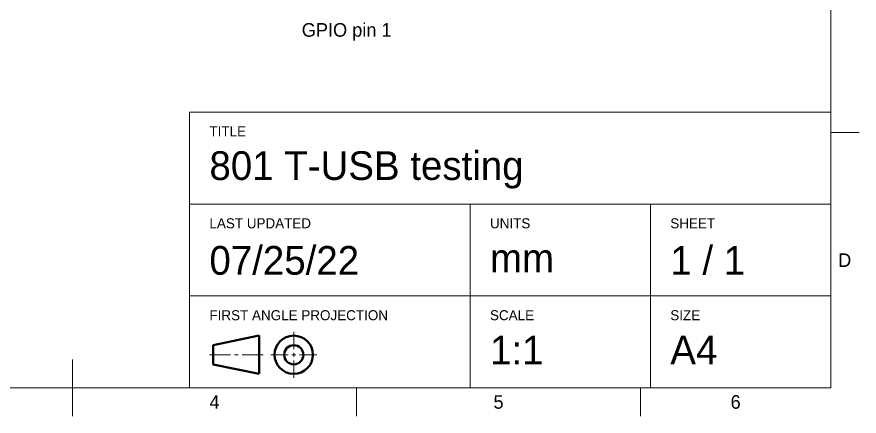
# Model space of a CAD drawing. Header units: millimetres. Extents: x 15 to 292, y 5 to 205.
# Drawn here: x 143.7 to 292, y 5 to 75.4 of the extents above; entities that cross this region are included whole.
import ezdxf

# ---------------------------------------------------------------- set-up
doc = ezdxf.new("R2010")
doc.units = ezdxf.units.MM
doc.layers.add('Annotations', color=7, linetype='Continuous')
doc.layers.add('Border', color=7, linetype='Continuous')
doc.styles.add('Shapr0', font='txt', dxfattribs={"height": 2.3925})
doc.styles.add('Shapr1', font='txt', dxfattribs={"height": 2.3925})

# ---------------------------------------------------------------- blocks, each defined once
blk = doc.blocks.new('*U2')
at = {"layer": 'Border', "linetype": 'Continuous', "lineweight": 15}
for p, q in [((287, 58.6), (174.1, 58.6)), ((174.1, 10), (174.1, 58.6)), ((287, 10), (287, 58.6)), ((287, 42.4), (174.1, 42.4)), ((223.5, 10), (223.5, 42.4)), ((255.25, 10), (255.25, 42.4)), ((287, 26.2), (174.1, 26.2)), ((192.450088, 16.837486), (192.450088, 19.875004)), ((177.6, 15.82498), (181.312522, 15.82498)), ((181.987526, 15.82498), (182.66253, 15.82498)), ((187.050056, 15.82498), (183.337534, 15.82498)), ((191.437582, 15.82498), (188.400064, 15.82498)), ((192.112586, 15.82498), (192.78759, 15.82498)), ((192.450088, 15.487478), (192.450088, 16.162482)), ((193.462594, 15.82498), (196.500112, 15.82498)), ((192.450088, 14.812474), (192.450088, 11.774956)), ((287, 10), (174.1, 10))]:
    blk.add_line(p, q, dxfattribs=at)
at = {"layer": 'Border', "linetype": 'Continuous', "lineweight": 40}
for p, q in [((178.275004, 17.51249), (186.375052, 19.2)), ((186.375052, 19.2), (186.375052, 12.44996)), ((178.275004, 17.51249), (178.275004, 14.13747)), ((178.275004, 14.13747), (186.375052, 12.44996))]:
    blk.add_line(p, q, dxfattribs=at)
for radius in [3.37502, 1.68751]:
    blk.add_circle((192.450088, 15.82498), radius, dxfattribs=at)

msp = doc.modelspace()

# ---------------------------------------------------------------- linework, layer by layer
at = {"layer": 'Border', "linetype": 'Continuous', "lineweight": 15}
for p, q in [((287, 10), (287, 200)), ((287, 55), (292, 55)), ((153.5, 15), (153.5, 5)), ((20, 10), (287, 10)), ((203.5, 10), (203.5, 5)), ((253.5, 10), (253.5, 5))]:
    msp.add_line(p, q, dxfattribs=at)

# ---------------------------------------------------------------- block references
msp.add_blockref('*U2', (0, 0))

# ---------------------------------------------------------------- texts
at = {"layer": 'Annotations', "linetype": 'Continuous', "lineweight": 15, "insert": (193.85, 72.73), "char_height": 1.7944, "width": 84.6667, "attachment_point": 4}
msp.add_mtext('{\\fSF-Mono-Regular-Extended.ttf|b0|i0|c0|p0;\\H1.333333x;GPIO pin 1}', dxfattribs=at)
at = {"layer": 'Border', "linetype": 'Continuous', "lineweight": 15, "attachment_point": 7, "style": 'Shapr1'}
for s, insert, char_height in [('TITLE', (177.6, 54.33), 1.77), ('801 T-USB testing', (177.6, 45.11), 5.0625), ('LAST UPDATED', (177.6, 38.09), 1.7705), ('UNITS', (227, 38.09), 1.77), ('SHEET', (258.75, 38.09), 1.77), ('07/25/22', (177.6, 29.86), 5.063), ('mm', (227, 30.34), 5.063), ('1 / 1', (258.75, 29.86), 5.063), ('FIRST ANGLE PROJECTION', (177.6, 21.89), 1.7705), ('SCALE', (227, 21.89), 1.77), ('SIZE', (258.75, 21.89), 1.77), ('1:1', (227, 14.12), 5.063), ('A4', (258.75, 14.14), 5.063)]:
    msp.add_mtext(s, dxfattribs=dict(at, insert=insert, char_height=char_height))
at = {"layer": 'Border', "linetype": 'Continuous', "lineweight": 15, "char_height": 2.39, "width": 2.3925, "style": 'Shapr0'}
for s, insert, attachment_point in [('D', (288.3, 32.5), 4), ('4', (178.5, 8.7), 2), ('5', (228.5, 8.7), 2), ('6', (270.25, 8.7), 2)]:
    msp.add_mtext(s, dxfattribs=dict(at, insert=insert, attachment_point=attachment_point))

doc.saveas('drawing.dxf')
